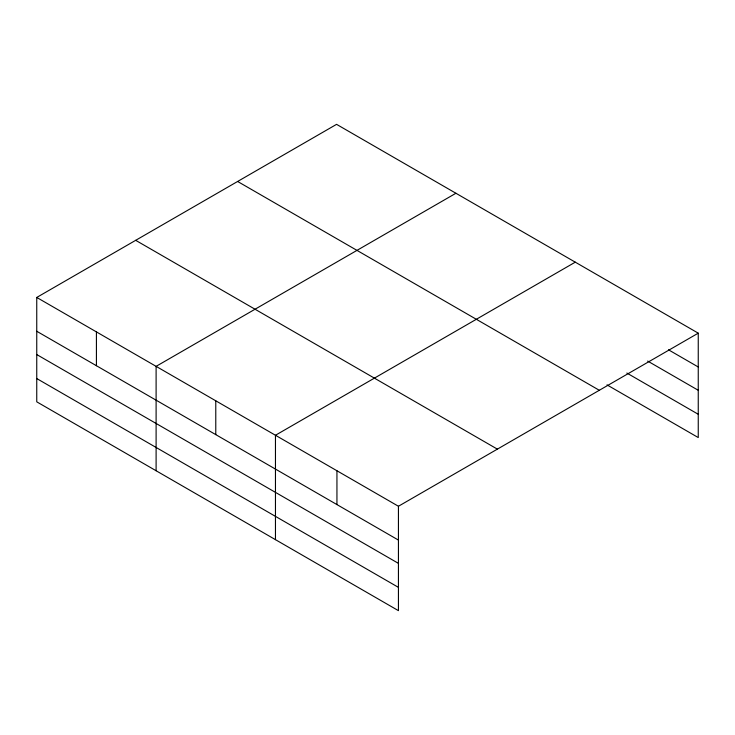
<?xml version="1.0" encoding="UTF-8"?>
<svg xmlns="http://www.w3.org/2000/svg" width="735" height="735" viewBox="0 0 735 735"><rect width="100%" height="100%" fill="white"/><g stroke="black" fill="none" stroke-linecap="round" stroke-linejoin="round"><path stroke-width="1.1" d="M36.75 297.445L398.434 506.259L398.434 610.656L36.75 401.834L36.75 297.445L336.566 124.344L698.25 333.166L698.25 437.555L607.009 384.874M455.921 193.259L156.105 366.352L156.105 470.749M575.275 262.165L275.46 435.267L275.46 539.655M398.434 506.259L698.25 333.166M668.501 349.805L698.25 366.986M647.673 361.069L698.25 390.276M626.845 373.04L698.25 414.264M237.625 181.471L599.31 390.285M135.69 240.327L497.375 449.14M36.75 331.264L398.434 540.087M36.75 354.555L398.434 563.368M36.75 378.553L398.434 587.366M336.942 470.767L336.942 504.587M215.778 400.814L215.778 434.633M96.423 331.898L96.423 365.727"/></g></svg>
